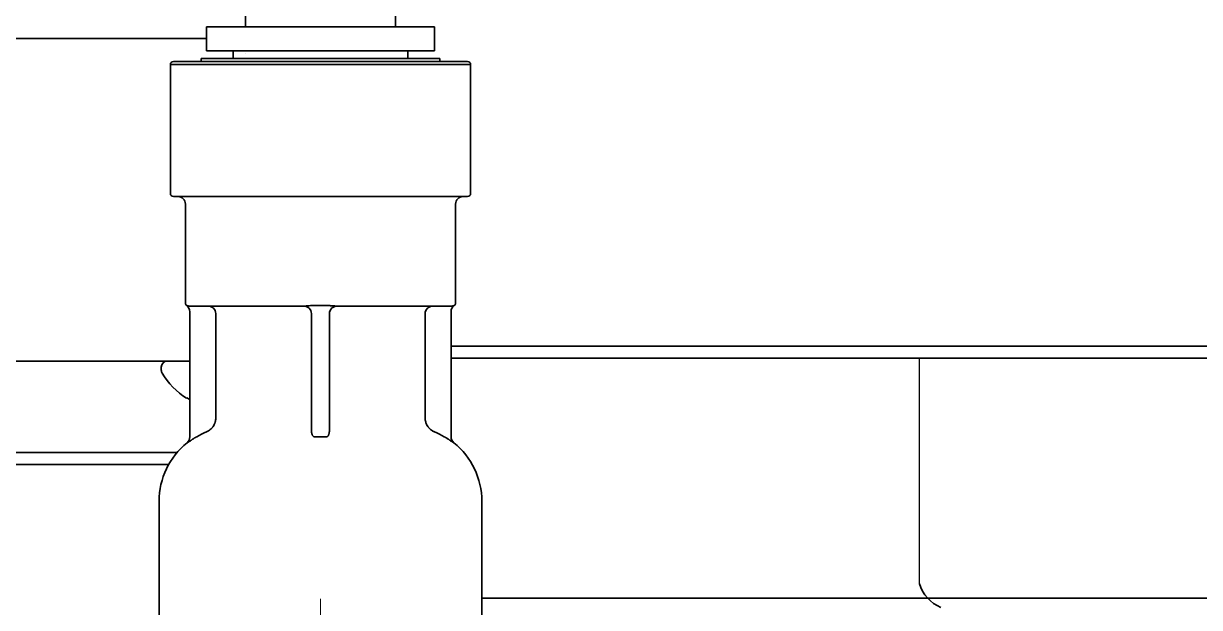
# Model space of a CAD drawing. Extents: x 5809 to 10669, y -850 to 3886.
# Drawn here: x 8613.4 to 8691.7, y 2731.9 to 2770.8 of the extents above; entities that cross this region are included whole.
import ezdxf

# ---------------------------------------------------------------- set-up
doc = ezdxf.new("R2010")
doc.units = 0
doc.header["$LTSCALE"] = 5
doc.layers.get('0').update_dxf_attribs({"linetype": 'CONTINUOUS', "lineweight": 0})
doc.layers.add('1', color=7, linetype='CONTINUOUS', true_color=0xffffff)

msp = doc.modelspace()

# ---------------------------------------------------------------- linework, layer by layer
at = {"color": 4}
msp.add_line((8633.173, 2732.496), (8633.173, 2632.496), dxfattribs=at)
at = {"layer": '1', "color": 7, "linetype": 'Continuous', "lineweight": 35}
for p, q in [((8628.173, 2774.025), (8628.173, 2770.596)), ((8638.173, 2770.596), (8638.173, 2774.025)), ((8625.573, 2770.596), (8640.773, 2770.596)), ((8625.573, 2770.596), (8625.573, 2768.996)), ((8640.773, 2768.996), (8640.773, 2770.596)), ((8625.573, 2769.826), (8595.422, 2769.826)), ((8642.973, 2768.296), (8623.373, 2768.296)), ((8641.123, 2768.496), (8625.223, 2768.496)), ((8625.223, 2768.496), (8625.223, 2768.296)), ((8625.573, 2768.996), (8625.583, 2768.996)), ((8625.583, 2768.996), (8640.773, 2768.996)), ((8627.348, 2768.996), (8627.348, 2768.496)), ((8628.172, 2768.827), (8628.173, 2768.827)), ((8638.998, 2768.496), (8638.998, 2768.996)), ((8641.123, 2768.296), (8641.123, 2768.496)), ((8633.173, 2768.096), (8623.173, 2768.096)), ((8623.173, 2768.096), (8623.173, 2759.496)), ((8643.173, 2768.096), (8633.173, 2768.096)), ((8643.173, 2759.496), (8643.173, 2768.096)), ((8623.373, 2759.296), (8633.173, 2759.296)), ((8633.173, 2759.296), (8642.973, 2759.296)), ((8624.173, 2758.796), (8624.173, 2752.196)), ((8642.173, 2752.196), (8642.173, 2758.796)), ((8624.259, 2752.032), (8624.269, 2752.032)), ((8632.118, 2751.996), (8624.436, 2751.996)), ((8632.753, 2752.032), (8633.592, 2752.032)), ((8641.909, 2751.996), (8634.228, 2751.996)), ((8642.077, 2752.032), (8642.087, 2752.032)), ((8624.473, 2751.622), (8624.473, 2743.28)), ((8624.483, 2751.622), (8624.473, 2751.622)), ((8626.198, 2751.496), (8626.198, 2744.538)), ((8632.573, 2751.496), (8632.573, 2743.723)), ((8633.773, 2743.723), (8633.773, 2751.496)), ((8640.148, 2751.496), (8640.148, 2744.538)), ((8641.873, 2743.28), (8641.873, 2751.622)), ((8641.873, 2749.326), (9189.273, 2749.326)), ((8584.971, 2748.327), (8624.473, 2748.327)), ((8624.473, 2748.326), (8584.974, 2748.326)), ((8622.573, 2747.926), (8622.573, 2747.726)), ((9189.273, 2748.526), (8641.873, 2748.526)), ((8624.273, 2745.848), (8624.273, 2745.881)), ((8632.764, 2743.28), (8633.582, 2743.28)), ((8624.296, 2742.89), (8624.287, 2742.89)), ((8584.974, 2742.246), (8623.623, 2742.246)), ((8623.064, 2741.446), (8584.978, 2741.446)), ((8622.423, 2738.996), (8622.423, 2699.496)), ((8643.923, 2699.496), (8643.923, 2738.996)), ((9189.273, 2732.526), (8643.923, 2732.526))]:
    msp.add_line(p, q, dxfattribs=at)
at = {"layer": '1'}
msp.add_line((8673.072, 2733.496), (8673.072, 2748.526), dxfattribs=at)
at = {"layer": '1', "color": 7, "linetype": 'Continuous', "lineweight": 35}
for centre, radius, start, end in [((8623.373, 2768.096), 0.2, 90, 180), ((8642.973, 2768.096), 0.2, 0, 90), ((8623.373, 2759.496), 0.2, 180, 270), ((8623.673, 2758.796), 0.5, 0, 90), ((8642.673, 2758.796), 0.5, 90, 180), ((8642.973, 2759.496), 0.2, 270, 0), ((8624.373, 2752.196), 0.2, 180, 235.1501), ((8623.973, 2751.622), 0.5, 0, 55.1501), ((8632.073, 2751.496), 0.5, 0, 90), ((8634.273, 2751.496), 0.5, 90, 180), ((8642.373, 2751.622), 0.5, 124.8499, 180), ((8641.973, 2752.196), 0.2, 304.8499, 0), ((8622.973, 2747.926), 0.4, 90, 180), ((8622.973, 2747.726), 0.4, 180, 210.30118), ((8626.772, 2749.946), 4.8, 210.30118, 238.41865), ((8623.973, 2743.28), 0.5, 308.84919, 0), ((8642.373, 2743.28), 0.5, 180, 231.15081), ((8627.423, 2738.996), 5, 128.84919, 180), ((8638.923, 2738.996), 5, 0, 51.15081), ((8675.466, 2734.214), 2.5, 196.68187, 247.09979)]:
    msp.add_arc(centre, radius, start, end, dxfattribs=at)
msp.add_ellipse((8625.703, 2751.496), major_axis=(0, 0.5), ratio=0.98933, start_param=-1.570796, end_param=0, dxfattribs=at)
at = {"layer": '1', "color": 7, "linetype": 'Continuous', "lineweight": 35, "extrusion": (0, 0, -1)}
msp.add_ellipse((8640.642, 2751.496), major_axis=(0, 0.5), ratio=0.98933, start_param=-1.570796, end_param=0, dxfattribs=at)
at = {"layer": '1', "color": 7, "linetype": 'Continuous', "lineweight": 35}
for points, knots in [([(8624.269, 2752.032), (8624.271, 2752.032), (8624.276, 2752.031), (8624.291, 2752.026), (8624.301, 2752.022), (8624.32, 2752.016), (8624.327, 2752.014), (8624.343, 2752.009), (8624.352, 2752.007), (8624.371, 2752.003), (8624.382, 2752.001), (8624.4, 2751.998), (8624.407, 2751.997), (8624.421, 2751.996), (8624.428, 2751.996), (8624.436, 2751.996)], [0, 0, 0, 0, 0.25, 0.25, 0.5, 0.5, 0.625, 0.625, 0.75, 0.75, 0.875, 0.875, 0.9375, 0.9375, 1, 1, 1, 1]), ([(8632.118, 2751.996), (8632.129, 2751.996), (8632.141, 2751.996), (8632.165, 2751.997), (8632.177, 2751.998), (8632.214, 2752.001), (8632.24, 2752.003), (8632.292, 2752.007), (8632.318, 2752.009), (8632.371, 2752.014), (8632.398, 2752.016), (8632.479, 2752.022), (8632.533, 2752.026), (8632.642, 2752.031), (8632.698, 2752.032), (8632.753, 2752.032)], [0, 0, 0, 0, 0.0625, 0.0625, 0.125, 0.125, 0.25, 0.25, 0.375, 0.375, 0.5, 0.5, 0.75, 0.75, 1, 1, 1, 1]), ([(8633.592, 2752.032), (8633.648, 2752.032), (8633.703, 2752.031), (8633.786, 2752.027), (8633.813, 2752.025), (8633.868, 2752.022), (8633.895, 2752.02), (8633.948, 2752.016), (8633.975, 2752.014), (8634.028, 2752.009), (8634.055, 2752.007), (8634.106, 2752.003), (8634.132, 2752.001), (8634.169, 2751.998), (8634.181, 2751.997), (8634.205, 2751.996), (8634.217, 2751.996), (8634.228, 2751.996)], [0, 0, 0, 0, 0.25, 0.25, 0.375, 0.375, 0.5, 0.5, 0.625, 0.625, 0.75, 0.75, 0.875, 0.875, 0.9375, 0.9375, 1, 1, 1, 1]), ([(8641.909, 2751.996), (8641.918, 2751.996), (8641.925, 2751.996), (8641.939, 2751.997), (8641.946, 2751.998), (8641.964, 2752.001), (8641.975, 2752.003), (8641.995, 2752.007), (8642.003, 2752.009), (8642.019, 2752.014), (8642.026, 2752.016), (8642.045, 2752.022), (8642.055, 2752.026), (8642.07, 2752.031), (8642.075, 2752.032), (8642.077, 2752.032)], [0, 0, 0, 0, 0.0625, 0.0625, 0.125, 0.125, 0.25, 0.25, 0.375, 0.375, 0.5, 0.5, 0.75, 0.75, 1, 1, 1, 1]), ([(8626.198, 2744.538), (8626.198, 2744.488), (8626.195, 2744.439), (8626.184, 2744.366), (8626.179, 2744.342), (8626.168, 2744.294), (8626.156, 2744.246), (8626.14, 2744.2), (8626.122, 2744.154), (8626.112, 2744.131), (8626.081, 2744.065), (8626.057, 2744.022), (8626.016, 2743.962), (8625.994, 2743.932), (8625.971, 2743.903), (8625.955, 2743.884), (8625.947, 2743.875), (8625.906, 2743.83), (8625.835, 2743.762), (8625.756, 2743.706), (8625.692, 2743.668), (8625.671, 2743.656), (8625.627, 2743.634), (8625.605, 2743.624), (8625.582, 2743.614)], [0, 0, 0, 0, 0.125, 0.125, 0.1875, 0.1875, 0.25, 0.3125, 0.3125, 0.375, 0.375, 0.5, 0.5, 0.5625, 0.59375, 0.59375, 0.625, 0.625, 0.75, 0.875, 0.875, 0.9375, 0.9375, 1, 1, 1, 1]), ([(8640.148, 2744.538), (8640.148, 2744.488), (8640.151, 2744.439), (8640.162, 2744.366), (8640.167, 2744.342), (8640.178, 2744.294), (8640.19, 2744.246), (8640.206, 2744.2), (8640.224, 2744.154), (8640.234, 2744.131), (8640.265, 2744.065), (8640.289, 2744.022), (8640.33, 2743.962), (8640.351, 2743.932), (8640.375, 2743.903), (8640.39, 2743.884), (8640.399, 2743.875), (8640.44, 2743.83), (8640.511, 2743.762), (8640.59, 2743.706), (8640.653, 2743.668), (8640.675, 2743.656), (8640.719, 2743.634), (8640.741, 2743.624), (8640.764, 2743.614)], [0, 0, 0, 0, 0.125, 0.125, 0.1875, 0.1875, 0.25, 0.3125, 0.3125, 0.375, 0.375, 0.5, 0.5, 0.5625, 0.59375, 0.59375, 0.625, 0.625, 0.75, 0.875, 0.875, 0.9375, 0.9375, 1, 1, 1, 1]), ([(8624.936, 2743.293), (8624.896, 2743.27), (8624.857, 2743.247), (8624.8, 2743.212), (8624.781, 2743.2), (8624.753, 2743.183), (8624.744, 2743.177), (8624.725, 2743.165), (8624.716, 2743.159), (8624.67, 2743.131), (8624.635, 2743.108), (8624.585, 2743.076), (8624.569, 2743.065), (8624.545, 2743.05), (8624.537, 2743.045), (8624.522, 2743.034), (8624.514, 2743.029), (8624.477, 2743.005), (8624.45, 2742.987), (8624.413, 2742.962), (8624.401, 2742.955), (8624.385, 2742.944), (8624.379, 2742.94), (8624.369, 2742.934), (8624.364, 2742.931), (8624.342, 2742.916), (8624.327, 2742.906), (8624.311, 2742.897), (8624.306, 2742.894), (8624.3, 2742.891), (8624.297, 2742.89), (8624.296, 2742.89)], [0, 0, 0, 0, 0.125, 0.125, 0.1875, 0.1875, 0.21875, 0.21875, 0.25, 0.25, 0.375, 0.375, 0.4375, 0.4375, 0.46875, 0.46875, 0.5, 0.5, 0.625, 0.625, 0.6875, 0.6875, 0.71875, 0.71875, 0.75, 0.75, 0.875, 0.875, 0.9375, 0.9375, 1, 1, 1, 1]), ([(8632.573, 2743.723), (8632.573, 2743.682), (8632.576, 2743.64), (8632.585, 2743.577), (8632.588, 2743.556), (8632.597, 2743.515), (8632.603, 2743.494), (8632.615, 2743.454), (8632.622, 2743.433), (8632.635, 2743.404), (8632.639, 2743.394), (8632.649, 2743.375), (8632.654, 2743.365), (8632.666, 2743.347), (8632.672, 2743.338), (8632.686, 2743.321), (8632.693, 2743.313), (8632.706, 2743.302), (8632.71, 2743.298), (8632.72, 2743.292), (8632.725, 2743.289), (8632.735, 2743.285), (8632.741, 2743.283), (8632.752, 2743.28), (8632.758, 2743.28), (8632.764, 2743.28)], [0, 0, 0, 0, 0.25, 0.25, 0.375, 0.375, 0.5, 0.5, 0.625, 0.625, 0.6875, 0.6875, 0.75, 0.75, 0.8125, 0.8125, 0.875, 0.875, 0.90625, 0.90625, 0.9375, 0.9375, 0.96875, 0.96875, 1, 1, 1, 1]), ([(8633.582, 2743.28), (8633.588, 2743.28), (8633.594, 2743.28), (8633.605, 2743.283), (8633.611, 2743.285), (8633.621, 2743.289), (8633.626, 2743.292), (8633.636, 2743.298), (8633.64, 2743.302), (8633.653, 2743.313), (8633.66, 2743.321), (8633.674, 2743.338), (8633.68, 2743.347), (8633.698, 2743.375), (8633.707, 2743.394), (8633.724, 2743.434), (8633.731, 2743.454), (8633.743, 2743.495), (8633.749, 2743.515), (8633.757, 2743.556), (8633.761, 2743.577), (8633.767, 2743.619), (8633.769, 2743.64), (8633.772, 2743.681), (8633.773, 2743.702), (8633.773, 2743.723)], [0, 0, 0, 0, 0.03125, 0.03125, 0.0625, 0.0625, 0.09375, 0.09375, 0.125, 0.125, 0.1875, 0.1875, 0.25, 0.25, 0.375, 0.375, 0.5, 0.5, 0.625, 0.625, 0.75, 0.75, 0.875, 0.875, 1, 1, 1, 1]), ([(8641.41, 2743.293), (8641.45, 2743.27), (8641.489, 2743.247), (8641.546, 2743.212), (8641.565, 2743.2), (8641.593, 2743.183), (8641.602, 2743.177), (8641.621, 2743.165), (8641.63, 2743.159), (8641.676, 2743.131), (8641.711, 2743.108), (8641.761, 2743.076), (8641.777, 2743.065), (8641.801, 2743.05), (8641.809, 2743.045), (8641.824, 2743.034), (8641.832, 2743.029), (8641.869, 2743.005), (8641.896, 2742.987), (8641.933, 2742.962), (8641.945, 2742.955), (8641.961, 2742.944), (8641.966, 2742.94), (8641.977, 2742.934), (8641.981, 2742.931), (8642.004, 2742.916), (8642.019, 2742.906), (8642.035, 2742.897), (8642.04, 2742.894), (8642.046, 2742.891), (8642.048, 2742.89), (8642.049, 2742.89)], [0, 0, 0, 0, 0.125, 0.125, 0.1875, 0.1875, 0.21875, 0.21875, 0.25, 0.25, 0.375, 0.375, 0.4375, 0.4375, 0.46875, 0.46875, 0.5, 0.5, 0.625, 0.625, 0.6875, 0.6875, 0.71875, 0.71875, 0.75, 0.75, 0.875, 0.875, 0.9375, 0.9375, 1, 1, 1, 1])]:
    msp.add_open_spline(points, degree=3, knots=knots, dxfattribs=at)
for points in [[(8624.273, 2745.881), (8624.339, 2745.841), (8624.405, 2745.802), (8624.473, 2745.765)], [(8625.582, 2743.614), (8625.359, 2743.523), (8625.143, 2743.416), (8624.936, 2743.293)], [(8640.764, 2743.614), (8640.987, 2743.523), (8641.202, 2743.416), (8641.41, 2743.293)]]:
    msp.add_open_spline(points, degree=3, dxfattribs=at)

doc.saveas('drawing.dxf')
